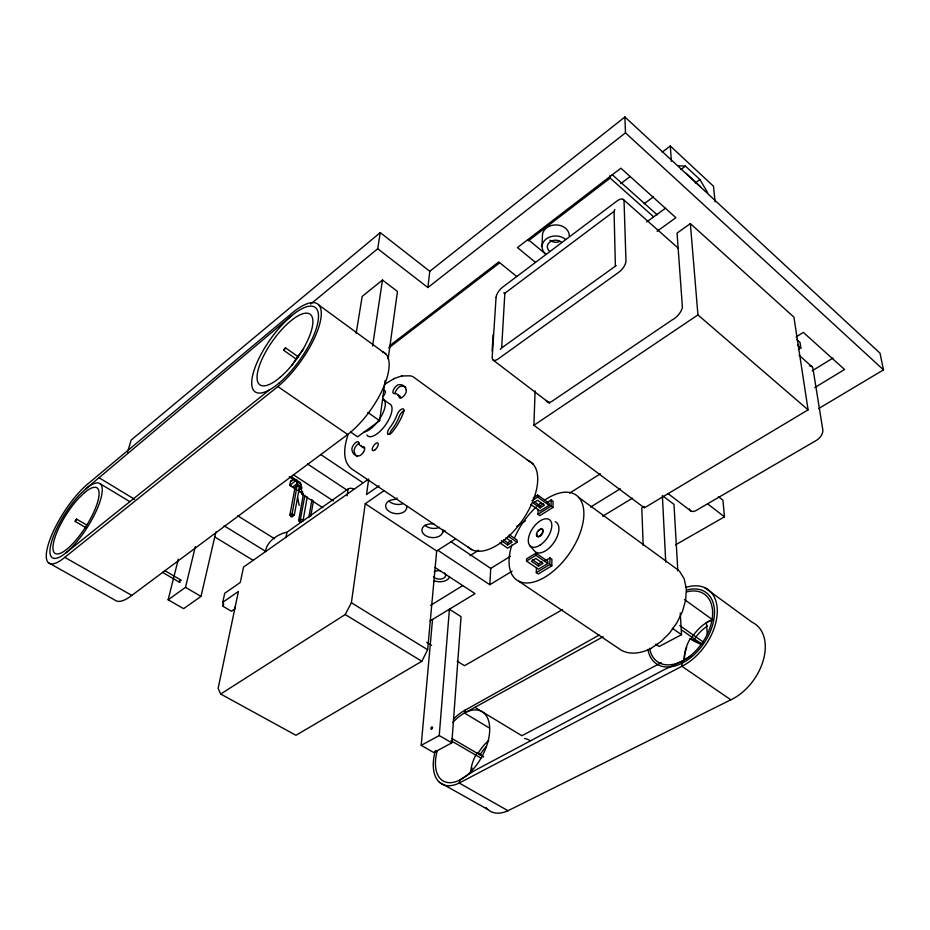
<?xml version="1.0" encoding="UTF-8"?>
<svg xmlns="http://www.w3.org/2000/svg" width="930" height="930" viewBox="0 0 930 930"><rect width="100%" height="100%" fill="white"/><g stroke="black" fill="none" stroke-linecap="round" stroke-linejoin="round"><path stroke-width="1.4" d="M536.447 567.37L536.296 572.601L538.261 573.95L551.792 565.87L551.92 559.302L549.956 557.942L545.061 560.895M538.121 509.408L537.982 514.278L539.877 515.627L552.943 507.454L553.059 501.363L551.165 499.991L546.433 502.979M551.792 565.87L549.828 564.51L549.956 557.942M552.943 507.454L551.037 506.094L551.165 499.991M547.805 563.545L547.851 561.36L535.982 553.164L526.589 558.884L526.508 561.069L538.389 569.195L547.805 563.545L535.924 555.35L535.982 553.164M530.856 504.502L540.005 511.012L549.095 505.304L549.142 503.27L537.703 495.062L533.169 497.957M538.47 566.103L531.344 561.22L535.843 558.488L542.981 563.394L538.47 566.103L538.528 563.917L532.599 559.848M540.086 507.908L533.227 503.014L537.563 500.259L544.434 505.164L540.086 507.908L540.144 505.874L534.436 501.793M531.972 500.712L537.645 497.097L537.703 495.062M542.062 246.496L542.411 235.43A13.427 10.742 0.2 0 1 556.175 224.921A13.427 10.742 0.2 0 1 569.253 235.999M546.015 400.365A10.253 5.034 -52.3 0 0 551.444 401.667L672.402 319.757A11.799 6.022 -49 0 0 682.422 307.458L677.052 233.116L690.339 223.584L793.918 317.153L808.089 409.851L644.362 507.861L533.925 425.266L535.076 390.891M303.436 493.981L298.658 520.475L299.89 521.881L304.9 495.365M499.863 542.841L507.629 548.154L517.034 542.33L517.126 540.144L509.361 534.773M291.799 515.848L297.077 485.6L299.46 487.146L294.322 515.046L291.148 516.313L289.916 514.906L295.124 487.018L297.077 485.6M501.363 540.667L507.641 544.968L507.745 542.783L511.116 540.69M437.902 550.339L489.808 584.714L490.738 568.416L510.465 556.279M500.305 349.355L501.654 347.936L504.839 293.252L614.067 211.377L614.823 209.483M686.352 589.457L685.677 600.048L682.469 611.405L676.924 622.786L669.519 633.098L660.753 641.758L650.977 648.384M492.11 350.912L493.179 334.498M451.829 742.872L461.059 616.683L449.411 609.22L439.239 735.549L421.197 745.349L433.775 752.556L451.829 742.872L439.239 735.549M433.996 524.032A10.451 6.859 5.3 0 0 422.011 529.147A10.451 6.859 5.3 0 0 430.811 537.459A10.451 6.859 5.3 0 0 442.645 532.216L442.878 529.589M235.464 606.511A9.835 5.929 9.8 0 0 234.965 608.801L231.419 611.219L223.165 606.395L222.758 602.291L238.417 591.457L218.131 688.398L220.689 694.036L295.949 735.293L421.836 661.277L427.649 649.756L436.67 550.99L455.223 539.098M421.197 745.349L432.543 619.45M429.776 271.293L380.254 232.616L377.708 248.74L427.893 287.544L429.776 271.293L624.913 116.994L879.989 353.156L883.5 369.884L818.633 408.572M350.517 431.962L357.585 436.821L379.626 420.709L385.171 380.486M388.147 358.945L397.459 291.439L382.486 280.035L362.189 296.391L356.167 333.277M220.689 694.036L345.193 614.532L351.389 602.745L365.234 503.711L383.648 490.97M368.699 478.973L366.525 494.528L379.115 485.762M372.57 346.007L382.486 280.035M347.111 495.829L348.157 488.971A3.906 2.616 8.1 0 1 353.644 489.134M308.795 517.638L311.957 499.515M310.771 516.243L313.433 500.898M300.541 521.416L301.332 521.916L303.052 520.614L307.26 496.899M322.85 507.745L302.134 494.307L302.634 491.586M285.963 537.645L286.975 532.204L348.157 488.971M293.531 479.113L290.532 481.333L289.788 485.193L295.147 488.669M222.758 602.291L224.723 593.282L240.312 582.424L243.52 567.102L367.513 479.799M223.165 606.395L223.723 603.826M178.316 559.186L168.144 599.792L183.605 608.662L201.008 596.397L215.934 531.844M179.025 581.331C178.827 583.61 181.85 579.146 179.897 579.983M168.144 599.792L185.5 587.353L195.335 546.654M489.134 727.841L464.442 713.066L465.151 710.136L599.234 635.051M347.901 435.228C344.147 446.237 341.426 462.849 353.412 470.045L471.731 549.618M127.526 452.154L131.188 440.029L380.254 232.616M85.723 488.913L79.259 495.132A44.047 13.043 -57.4 0 0 51.266 556.721A44.047 13.043 -57.4 0 0 94.023 515.592A44.047 13.043 -57.4 0 0 85.723 488.913L291.276 315.979M291.939 516.813L289.916 514.906L291.904 513.488L294.322 515.046L291.939 516.813L291.148 516.313M65.751 553.013L269.409 389.914M310.667 304.064L377.708 248.74M64.786 557.361L277.849 386.566A56.056 19.46 -54.6 0 0 320.676 319.722A56.056 19.46 -54.6 0 0 291.16 313.875L86.583 484.972A50.336 14.903 -57.4 0 0 48.337 544.306A50.336 14.903 -57.4 0 0 64.786 557.361L131.816 595.398L347.727 434.496A54.498 21.611 -54.7 0 0 383.858 386.462A54.498 21.611 -54.7 0 0 382.37 351.749M427.893 287.544L625.471 132.862L624.913 116.994M389.6 345.774L498.759 261.958L516.673 276.443M388.787 347.878L499.48 262.992M528.298 240.882L610.161 178.095L610.103 175.41M620.729 183.675L629.959 176.665M662.23 152.125L670.298 145.987L713.496 186.256L715.124 201.833M680.818 169.527L685.433 166.086L699.906 179.537L707.718 192.777M644.211 203.705L653.395 196.881M695.291 182.919L699.906 179.537M646.722 221.945L665.38 208.274M292.671 486.948L296.833 483.914L296.833 480.008L289.788 485.193L295.717 488.924M297.74 490.238L301.901 487.215L296.833 483.914M303.226 493.911L298.367 490.749L301.89 488.204M657.057 231.326L675.878 217.678L620.891 168.191L517.464 247.589L535.389 262.33M501.654 347.936L616.195 265.585M397.168 497.992L395.041 499.445A10.625 7.068 6.6 0 0 385.718 506.804A10.625 7.068 6.6 0 0 397.726 513.697A10.625 7.068 6.6 0 0 406.666 506.118M533.925 425.266L697.942 314.91L690.339 223.584M442.645 532.216L445.075 530.635M796.045 336.997L803.334 332.382L844.58 369.501L814.82 387.554M540.144 505.874L543.399 503.816M470.034 555.64L478.648 550.235M516.766 526.299L525.38 520.893M569.648 493.109L600.396 473.8M798.393 349.506L800.858 347.959L799.998 342.403L796.766 339.508M537.982 514.278L551.037 506.094M384.497 384.427L394.227 378.51M507.641 544.968L512.139 542.178L505.862 537.854M430.52 605.418L462.582 585.714M590.631 507.013L620.24 488.82M812.134 370.861L832.955 358.073M526.508 561.069L535.924 555.35M430.067 620.949L475.079 593.654L435.101 567.498M489.808 584.714L512.128 571.171M602.64 516.266L632.4 498.213M538.528 563.917L541.911 561.894M644.211 506.443L641.793 507.896L643.188 545.457M536.296 572.601L549.828 564.51M562.452 609.615L464.5 665.706L457.2 661.184M675.471 544.887L724.447 516.848L722.959 500.224L718.402 496.667M464.442 713.066L603.105 636.759M680.26 612.975L681.516 634.69L659.172 646.513L655.743 644.165M692.013 655.708L684.503 659.649A30.911 20.239 -55.5 0 1 690.234 638.631L701.871 644.118M661.277 662.73L521.835 735.7L474.881 707.335M486.006 807.589A42.117 24.564 -61.8 0 0 508.024 810.716L730.841 699.802A45.919 30.725 -55.5 0 0 763.437 659.742A45.919 30.725 -55.5 0 0 752.079 622.228L704.847 587.714M290.532 481.333L292.857 480.275M650.64 648.512C641.746 653.104 630.691 655.243 621.438 650.326L518.58 581.134M401.714 375.941L410.467 375.825L413.083 376.755L533.181 464.186M393.704 378.696L402.33 375.72M286.975 532.204L283.359 533.123A44.396 28.121 8.7 0 0 265.655 550.235M86.653 524.973L76.644 519.126L75.249 520.765L75.237 521.463L86.502 528.042M75.237 521.463L76.644 519.126M678.633 165.831L685.433 166.086M298.646 357.085L285.615 347.913L284.545 348.529L283.848 350.401L295.705 358.724M283.848 350.401L285.615 347.913M503.653 292.869L504.839 293.252M699.86 643.897L693.385 640.84A30.864 20.274 -55.5 0 1 707.486 626.053M439.413 782.269L487.855 809.507M48.441 562.731L114.634 599.931A49.092 16.659 -58 0 0 131.816 595.398M508.024 810.716L459.199 783.048A43.013 23.738 -61.2 0 1 435.333 750.719M165.017 570.764L181.199 580.215M452.108 738.606L483.193 756.764M162.436 572.31L179.874 582.482M451.027 740.698L480.891 758.101M185.5 587.353L201.008 596.397M470.696 772.237A28.319 16.147 -61.6 0 1 477.23 752.556L483.588 756.788M99.975 483.647L129.677 501.549M98.987 477.729L134.594 499.271M214.958 537.075L253.367 560.476M298.367 490.749L301.25 492.516M345.193 614.532L421.836 661.277M224.072 525.752L266.015 551.583M351.389 602.745L427.649 649.756M426.731 642.305L431.613 645.327M237.801 515.836L274.606 538.772M301.064 522.009L298.658 520.475L300.646 519.068L303.052 520.614M299.89 521.881L300.681 522.381M290.776 476.416L300.506 482.763L302.134 494.307M289.242 476.73L301.355 484.635M293.369 474.777L333.347 500.921M307.563 463.989L347.39 490.377M365.234 503.711L436.67 550.99M320.618 454.445L362.851 482.728M450.922 541.737L490.738 568.416M730.841 699.802L681.888 666.287L682.294 661.044L663.369 670.088L474.567 770.61L459.943 779.921L459.199 783.048L681.888 666.287A47.011 29.83 -55.4 0 0 717.251 613.01A47.011 29.83 -55.4 0 0 685.561 587.551M503.572 539.912L507.745 542.783M277.849 386.566L347.727 434.496M508.152 536.203L517.034 542.33M681.771 630.075L701.743 644.095M367.815 412.432L379.626 420.709M690.234 638.631L692.338 640.096M672.39 628.308L681.516 634.69M679.749 625.518L703.22 642.037M537.645 497.097L549.095 505.304M684.41 599.513L712.659 619.798M318.827 305.028L385.915 354.086M578.751 497.445L678.772 570.474M477.23 752.556L482.577 756.532M663.427 496.364L673.983 504.397L677.831 570.985M547.166 401.249L549.467 403.004M493.179 360.108L549.618 403.19M667.949 493.528L690.781 510.954M707.672 503.874L724.447 516.848M528.24 239.626L545.945 254.32M697.942 314.91L808.089 409.851M623.216 199.404L678.412 248.322M799.021 355.202L811.82 366.548M610.161 178.095L653.499 216.702M797.603 345.065L800.858 347.959M612.196 174.654L657.219 214.865M625.471 132.862L883.5 369.884M686.038 173.294L700.592 186.779M529.647 545.399L534.32 550.804A18.1 9.742 -55.2 0 0 553.559 543.085A18.1 9.742 -55.2 0 0 555.233 521.718M679.563 571.264L684.189 578.855L686.294 588.562M299.204 505.42L297.67 497.748M707.312 634.167L706.393 622.612A30.911 20.239 -55.5 0 1 712.624 620.147M670.298 145.987L671.402 161.39M662.369 495.562L665.74 562.185M614.067 211.377L615.369 265.713M689.444 508.954A8.358 4.999 -51.8 0 0 696.198 510.454L816.54 440.285A8.916 5.51 -47.2 0 0 822.806 429.776L812.983 368.675A8.591 5.045 -46.5 0 0 809.402 365.804M439.425 527.368A10.393 6.87 5.3 0 1 424.894 525.229M402.725 503.804A10.567 7.08 6.6 0 1 389.007 501.212M453.491 719.076A43.013 23.738 -61.2 0 1 465.151 710.136M524.636 738.478A38.92 22.704 -61.8 0 1 530.112 740.71M452.736 722.54A39.746 21.936 -61.2 0 1 489.482 725.249A39.746 21.936 -61.2 0 1 459.443 780.177A39.746 21.936 -61.2 0 1 437.158 751.022M686.654 591.945A41.141 26.098 -55.4 0 1 712.543 615.276A41.141 26.098 -55.4 0 1 682.515 660.928A41.141 26.098 -55.4 0 1 649.593 648.303M471.464 770.505A32.782 18.763 -61.6 0 1 472.022 767.948M478.462 752.73A32.782 18.763 -61.6 0 1 488.773 740.501M480.368 754.393A28.284 16.182 -61.6 0 1 486.367 746.511M687.038 589.992A43.443 27.563 -55.4 0 1 714.426 614.614A43.443 27.563 -55.4 0 1 682.701 662.846A43.443 27.563 -55.4 0 1 647.931 649.454M683.887 661.056A35.77 23.506 -55.5 0 1 686.724 647.431M690.676 639.317A35.77 23.506 -55.5 0 1 712.996 619.275M291.799 365.537A42.873 15.647 -54.7 0 1 303.668 349.052M527.438 460.234A52.905 26.703 -55.1 0 1 522.997 519.475A52.905 26.703 -55.1 0 1 468.313 547.177M366.827 435.042A19.472 8.126 -54.8 0 0 385.346 425.208A19.472 8.126 -54.8 0 0 389.368 403.76L382.683 399.017A19.53 8.045 -54.8 0 1 381.312 416.175A19.53 8.045 -54.8 0 1 364.037 431.997M357.399 456.595A31.643 13.241 -55 0 1 354.202 451.341A5.22 2.162 -55.4 0 1 355.551 446.76A5.22 2.162 -55.4 0 1 359.387 443.261M383.66 390.774A4.418 1.814 -54.4 0 1 385.427 392.1A4.418 1.814 -54.4 0 1 382.846 396.657M395.076 393.716A5.208 2.174 -54.2 0 1 397.238 388.891A5.208 2.174 -54.2 0 1 401.063 386.299A31.632 13.253 -54.7 0 1 405.84 387.357M398.052 395.227A23.703 9.928 -54.7 0 1 400.842 397.261M404.387 410.537A5.336 2.279 -54.6 0 0 399.47 415.943A23.808 10.021 -54.8 0 1 391.6 429.974A5.359 2.29 -54.9 0 0 389.786 434.45M364.176 448.167A23.703 9.928 -55 0 1 361.561 445.877M544.585 500.212A51.813 27.888 -55.2 0 1 583.703 517.522A51.813 27.888 -55.2 0 1 537.447 580.808A51.813 27.888 -55.2 0 1 511.849 544.992M514.755 537.308A51.813 27.888 -55.2 0 1 536.238 506.955M538.272 505.13A51.813 27.888 -55.2 0 1 541.4 502.549M538.47 531.065A4.429 2.36 -55.1 0 1 543.097 530.216A4.429 2.36 -55.1 0 1 539.888 536.319A4.429 2.36 -55.1 0 1 536.936 534.006M449.539 577.019A10.8 6.87 4.9 0 1 433.985 580.692M444.691 572.973A6.626 4.22 4.9 0 1 442.541 578.669A6.626 4.22 4.9 0 1 433.45 576.844M434.24 571.764A6.626 4.22 4.9 0 1 440.576 570.857M559.755 241.486A8.231 6.58 0.2 0 1 549.874 240.231M545.817 254.146A13.543 10.753 0.2 0 1 546.27 238.905A13.543 10.753 0.2 0 1 565.452 239.347M549.584 251.309A8.3 6.603 0.2 0 1 549.874 241.974A8.3 6.603 0.2 0 1 561.627 242.23M496.05 297.449L492.179 357.376A9.172 4.127 -52.5 0 0 498.248 358.887L618.834 272.223A9.823 4.604 -49.5 0 0 625.96 260.83L624.053 201.357A9.416 4.173 -49 0 0 616.95 201.043L502.56 287.219A8.8 3.778 -51.7 0 0 496.05 297.449M84.56 492.586L78.841 498.085A38.897 11.509 -57.4 0 0 54.091 552.466A38.897 11.509 -57.4 0 0 91.814 516.22A38.897 11.509 -57.4 0 0 84.56 492.586M431.694 728.957A1.186 0.628 -60.8 0 0 432.357 727.086A1.186 0.628 -60.8 0 0 430.974 728.062A1.186 0.628 -60.8 0 0 431.694 728.957M279.36 382.835A51.801 17.984 -54.6 0 0 316.444 308.655A51.801 17.984 -54.6 0 0 259.517 357.26A51.801 17.984 -54.6 0 0 279.36 382.835M280.035 377.394A43.303 15.031 -54.6 0 0 311.225 315.328A43.303 15.031 -54.6 0 0 263.678 355.713A43.303 15.031 -54.6 0 0 280.035 377.394M363.676 451.689A5.278 2.209 -55.5 0 0 363.816 446.865A23.727 9.893 -55 0 1 358.689 442.389A5.22 2.162 -55.4 0 0 354.551 443.622A5.22 2.162 -55.4 0 0 351.959 449.818A31.678 13.206 -55 0 0 358.724 455.886A5.278 2.209 -55.5 0 0 363.676 451.689M406.224 389.937A31.666 13.206 -54.7 0 0 398.865 384.706A5.208 2.162 -54.2 0 0 393.901 388.996A5.208 2.162 -54.2 0 0 393.89 393.529A23.727 9.893 -54.7 0 1 399.354 397.529A5.266 2.209 -54.2 0 0 403.725 396.087A5.266 2.209 -54.2 0 0 406.224 389.937M374.79 450.039A4.58 1.941 -55.3 0 0 378.068 443.261A4.58 1.941 -55.3 0 0 372.837 447.051A4.58 1.941 -55.3 0 0 374.79 450.039M387.996 434.171A5.359 2.29 -54.9 0 0 392.913 431.253A31.864 13.369 -54.8 0 0 403.481 412.385A5.336 2.267 -54.5 0 0 402.144 408.933A5.336 2.267 -54.5 0 0 397.226 414.338A23.831 9.986 -54.8 0 1 389.333 428.393A5.359 2.29 -54.9 0 0 387.996 434.171M539.83 545.271A16.333 8.719 -55.1 0 0 550.339 520.509A16.333 8.719 -55.1 0 0 529.984 533.285A16.333 8.719 -55.1 0 0 539.83 545.271M539.516 536.04A4.429 2.36 -55.1 0 0 542.399 529.321A4.429 2.36 -55.1 0 0 536.877 532.75A4.429 2.36 -55.1 0 0 539.516 536.04"/></g></svg>
